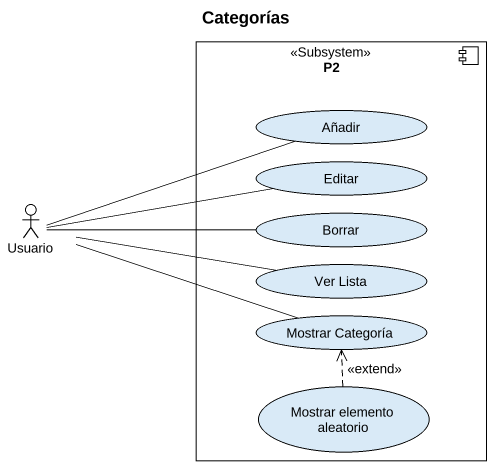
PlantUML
@startuml
title Categorías
component P2 <<Subsystem>> {
  usecase Añadir
  usecase Editar
  usecase Borrar
  usecase "Ver Lista" as Ver_Lista
  usecase "Mostrar Categoría" as Mostrar_Categoría
  usecase "Mostrar elemento aleatorio" as Mostrar_elemento_aleatorio
}
actor Usuario
Usuario -right- Añadir
Usuario -right- Editar
Usuario -right- Borrar
Usuario -right- Ver_Lista
Usuario -right- Mostrar_Categoría
Mostrar_elemento_aleatorio .up.> Mostrar_Categoría : <<extend>>
@enduml
